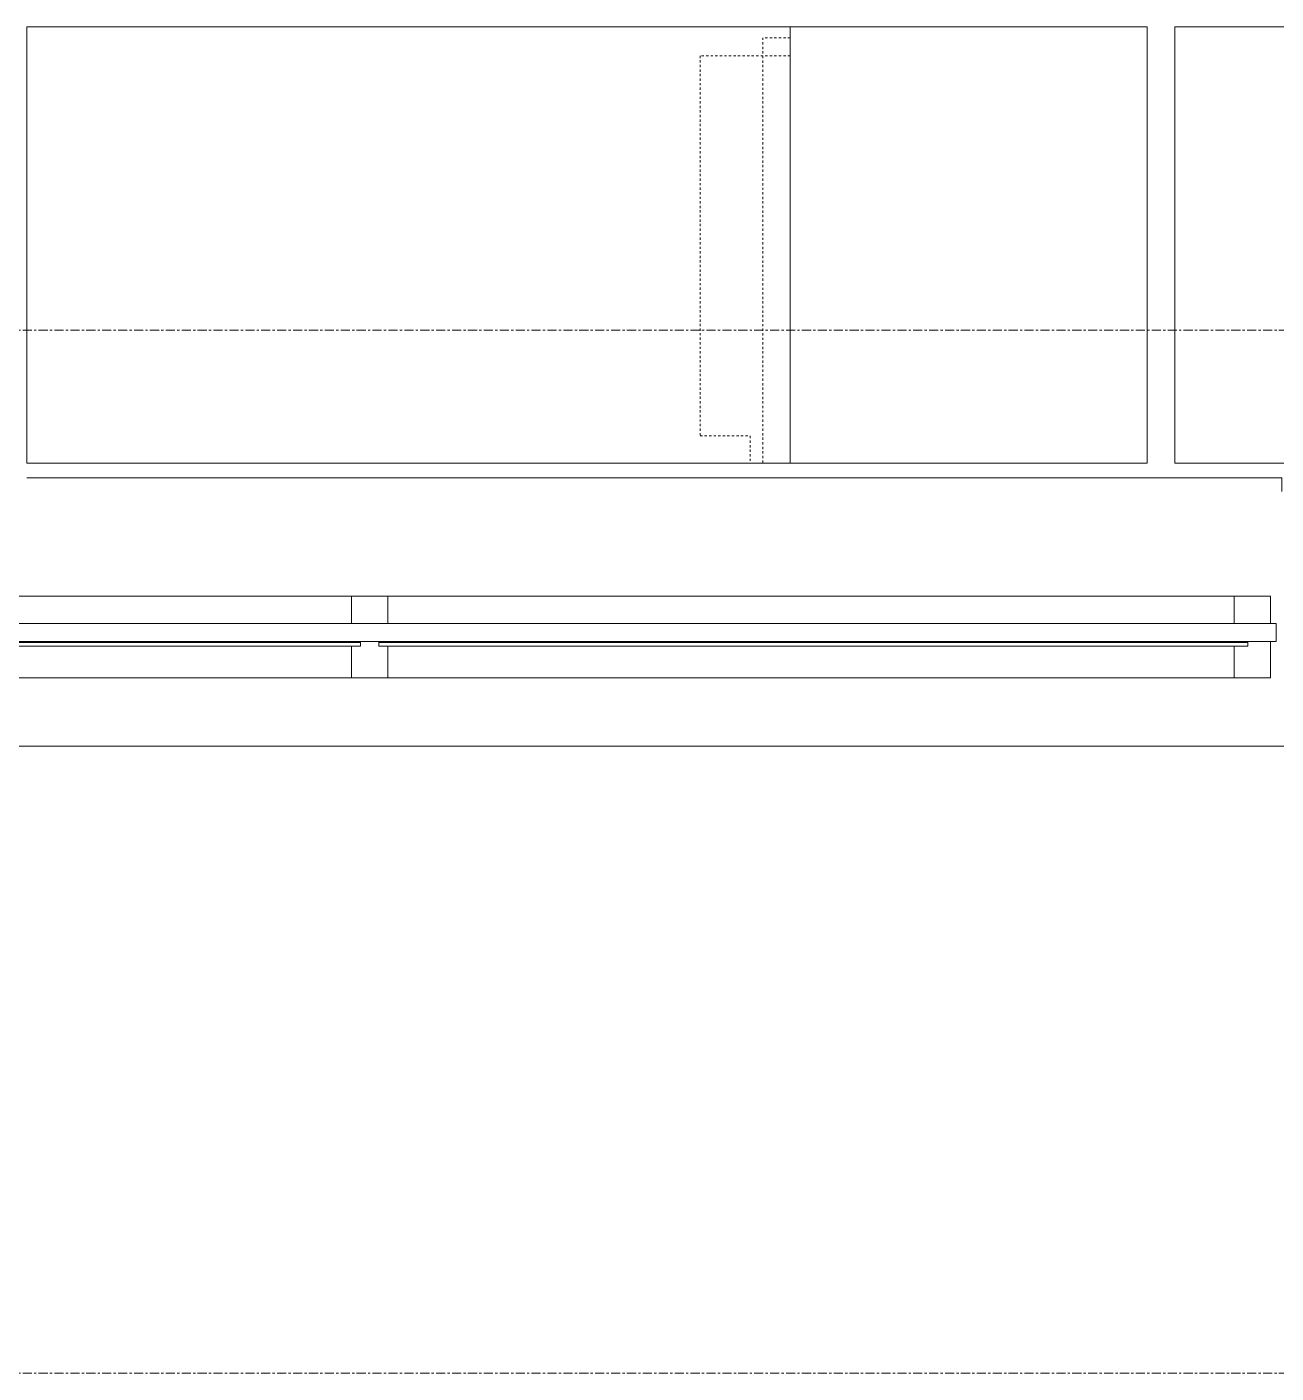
# Model space of a CAD drawing. Header units: inches. Extents: x 29752 to 31446, y 4278 to 5722.
# Drawn here: x 30357.5 to 30426.2, y 4343.3 to 4417.4 of the extents above; entities that cross this region are included whole.
import ezdxf

# ---------------------------------------------------------------- set-up
doc = ezdxf.new("R2010")
doc.units = ezdxf.units.IN
doc.header["$MEASUREMENT"] = 0
doc.linetypes.add('Dash', pattern=[0.25, 0.125, -0.125])
doc.linetypes.add('Grid Line 1_2_', pattern=[0.875, 0.5, -0.125, 0.125, -0.125])
for name, color, linetype, lineweight in [('1900 Duke Street_2nd Flr_LINKED_dwg', 8, 'Continuous', 9), ('A-GLAZ-CURT', 52, 'Continuous', 9), ('AE-GLAZING', 7, 'Continuous', 9), ('AE-SILL', 7, 'Continuous', 9), ('I-FURN', 30, 'Continuous', 9), ('I-FURN-HDLN', 30, 'Dash', 9), ('S-GRID', 1, 'Continuous', 9)]:
    doc.layers.add(name, color=color, linetype=linetype, lineweight=lineweight)

# ---------------------------------------------------------------- blocks, each defined once
blk = doc.blocks.new('1900 Duke Street_2nd Flr_LINKED_dwg-5565117-FIRST FLOOR POWER _ SIGNAL')
at = {"layer": 'AE-GLAZING'}
for p, q in [((1230.244, 7.25), (1276.812, 7.25)), ((1278.812, 7.25), (1325.375, 7.25)), ((1229.494, 4.7), (1277.312, 4.7)), ((1276.937, 4.75), (1276.937, 4.7)), ((1278.312, 4.7), (1326.125, 4.7)), ((1278.688, 4.75), (1278.688, 4.7)), ((1278.812, 4.5), (1325.375, 4.5)), ((1325.75, 4.7), (1325.75, 4.75)), ((1327.375, 4.75), (1327.375, 4.605)), ((1276.812, 2.75), (1230.244, 2.75))]:
    blk.add_line(p, q, dxfattribs=at)
at = {"layer": 'AE-GLAZING', "flags": 128}
for points in [[(1278.812, 5.75), (1278.812, 7.25), (1276.812, 7.25), (1276.812, 5.75)], [(1327.375, 7.25), (1325.375, 7.25), (1325.375, 5.75)], [(1277.312, 4.75), (1277.312, 4.5), (1276.812, 4.5), (1230.244, 4.5), (1230.244, 2.75), (1228.244, 2.75), (1228.244, 4.75)], [(1278.812, 2.75), (1276.812, 2.75), (1276.812, 4.5)], [(1278.312, 4.75), (1278.312, 4.5), (1278.812, 4.5), (1278.812, 2.75), (1325.375, 2.75)], [(1326.125, 4.75), (1326.125, 4.5), (1325.375, 4.5), (1325.375, 2.75), (1327.375, 2.75), (1327.375, 4.75)]]:
    blk.add_lwpolyline(points, dxfattribs=at)
blk.add_lwpolyline([(1327.375, 5.75), (1327.375, 7.25)], close=True, dxfattribs=at)
at = {"layer": 'AE-SILL', "flags": 128}
for points in [[(1258.954, 13.75), (1328, 13.75), (1328, 13)], [(1412, 0), (1412, -1), (1143.625, -1), (1143.625, 0)]]:
    blk.add_lwpolyline(points, dxfattribs=at)
blk = doc.blocks.new('Worksurface-Mounted-Teknion-JNWSSN-Single_Sided_Rectangular-R2015 - 24_ Depth-6171617-FIRST FLOOR POWER _ SIGNAL')
at = {"layer": 'I-FURN'}
for p, q in [((21, 47.782), (-21, 47.782)), ((-21, 47.782), (-21, 23.782)), ((21, 23.782), (21, 47.782)), ((-21, 23.782), (21, 23.782))]:
    blk.add_line(p, q, dxfattribs=at)
at = {"layer": 'I-FURN-HDLN'}
for p, q in [((-19.5, 24.374), (-19.5, 47.782)), ((-18.795, 46.282), (-18.795, 47.782)), ((-16.039, 46.282), (-18.795, 46.282)), ((-16.039, 25.369), (-16.039, 46.282)), ((-21, 25.369), (-16.039, 25.369)), ((-21, 24.374), (-19.5, 24.374))]:
    blk.add_line(p, q, dxfattribs=at)
blk = doc.blocks.new('Furniture 26 - Furniture 1-6326947-FIRST FLOOR POWER _ SIGNAL')
at = {"layer": 'I-FURN'}
for p, q in [((30935.257, 4577.499), (30915.609, 4577.499)), ((30915.609, 4577.499), (30915.609, 4553.499)), ((30915.609, 4553.499), (30915.609, 4577.499)), ((30915.609, 4577.499), (30935.257, 4577.499)), ((30935.257, 4553.499), (30935.257, 4577.499)), ((30935.257, 4577.499), (30935.257, 4553.499)), ((30915.609, 4553.499), (30935.257, 4553.499)), ((30935.257, 4553.499), (30915.609, 4553.499))]:
    blk.add_line(p, q, dxfattribs=at)
blk = doc.blocks.new('Furniture 25 - Furniture 1-6327034-FIRST FLOOR POWER _ SIGNAL')
at = {"layer": 'I-FURN'}
for p, q in [((30935.257, 4577.499), (30915.609, 4577.499)), ((30915.609, 4577.499), (30915.609, 4553.499)), ((30915.609, 4553.499), (30915.609, 4577.499)), ((30915.609, 4577.499), (30935.257, 4577.499)), ((30935.257, 4553.499), (30935.257, 4577.499)), ((30935.257, 4577.499), (30935.257, 4553.499)), ((30915.609, 4553.499), (30935.257, 4553.499)), ((30935.257, 4553.499), (30915.609, 4553.499))]:
    blk.add_line(p, q, dxfattribs=at)
blk = doc.blocks.new('System Panel - Glazed-6342606-FIRST FLOOR POWER _ SIGNAL')
at = {"layer": 'A-GLAZ-CURT', "lineweight": 13}
for p, q in [((49.877, 1.75), (-49.877, 1.75)), ((-49.877, 1.75), (-49.877, 0.75)), ((-49.877, 0.75), (49.877, 0.75))]:
    blk.add_line(p, q, dxfattribs=at)

msp = doc.modelspace()

# ---------------------------------------------------------------- linework, layer by layer
at = {"layer": 'S-GRID', "linetype": 'Grid Line 1_2_'}
for p, q in [((31446.272, 4400.686), (29775.662, 4400.686)), ((31446.272, 4343.327), (29775.662, 4343.327))]:
    msp.add_line(p, q, dxfattribs=at)

# ---------------------------------------------------------------- block references
at = {"layer": '1900 Duke Street_2nd Flr_LINKED_dwg', "color": 7}
msp.add_blockref('1900 Duke Street_2nd Flr_LINKED_dwg-5565117-FIRST FLOOR POWER _ SIGNAL', (29098.55, 4378.811), dxfattribs=at)
at = {"layer": 'A-GLAZ-CURT', "rotation": 180}
msp.add_blockref('System Panel - Glazed-6342606-FIRST FLOOR POWER _ SIGNAL', (30376.36, 4385.311), dxfattribs=at)
at = {"layer": 'I-FURN', "rotation": 180}
msp.add_blockref('Worksurface-Mounted-Teknion-JNWSSN-Single_Sided_Rectangular-R2015 - 24_ Depth-6171617-FIRST FLOOR POWER _ SIGNAL', (30378.504, 4441.152), dxfattribs=at)
at = {"layer": 'I-FURN'}
for name, p in [('Furniture 26 - Furniture 1-6326947-FIRST FLOOR POWER _ SIGNAL', (-516.106, -160.129)), ('Furniture 25 - Furniture 1-6327034-FIRST FLOOR POWER _ SIGNAL', (-494.935, -160.129))]:
    msp.add_blockref(name, p, dxfattribs=at)

doc.saveas('drawing.dxf')
